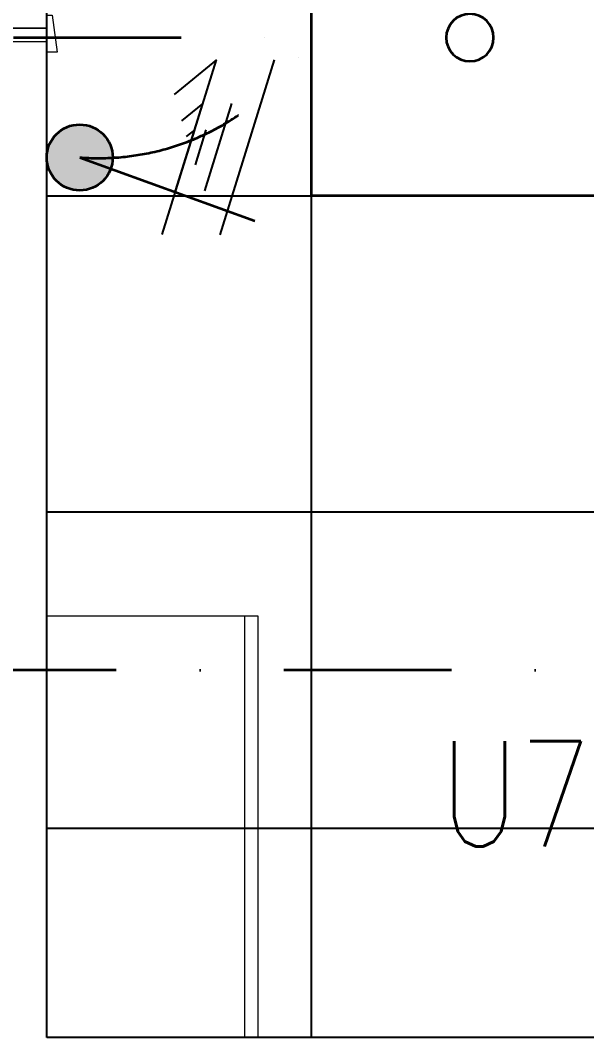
# Model space of a CAD drawing. Header units: inches. Extents: x -12418 to 183584, y -29325 to 19878.
# Drawn here: x 46248 to 47321, y 5603 to 7533 of the extents above; entities that cross this region are included whole.
import ezdxf
from ezdxf.enums import TextEntityAlignment as Align

# ---------------------------------------------------------------- set-up
doc = ezdxf.new("R2010")
doc.units = ezdxf.units.IN
doc.header["$LTSCALE"] = 25
doc.header["$MEASUREMENT"] = 0
doc.linetypes.add('DASHDOT', pattern=[25.4, 12.7, -6.35, 0, -6.35])
doc.layers.get('0').update_dxf_attribs({"color": 8})
doc.layers.add('00-Ground Floor$0$False Ceiling', color=251, linetype='Continuous')
for name, color, linetype, lineweight in [('00-Ground Floor$0$LOADING', 253, 'Continuous', 5), ('00-Ground Floor$0$Walls', 251, 'Continuous', 5), ('00-Ground Floor$0$Wooden Joinery', 251, 'Continuous', 5), ('E-LITE-CIRC', 6, 'Continuous', 25), ('E-LITE-CIRC-NUMB', 6, 'Continuous', 25), ('E-LITE-CLNG', 150, 'Continuous', 35), ('E-LITE-CLNG-CNDT', 6, 'DASHDOT', 35), ('E-LITE-CTRL', 6, 'Continuous', 25), ('E-LITE-IDEN', 6, 'Continuous', 25), ('E-LITE-SWCH @ 100', 3, 'Continuous', 35), ('E-POWR-WIRE', 6, 'Continuous', 25), ('E-POWR-WIRE @ 100', 6, 'Continuous', 25), ('E-POWR-WIRE @ 20', 6, 'Continuous', 25), ('E-POWR-WIRE @ 50', 6, 'Continuous', 25)]:
    doc.layers.add(name, color=color, linetype=linetype, lineweight=lineweight)
doc.styles.add('DC_Simplex', font='SIMPLEX.shx', dxfattribs={"width": 0.7})

# ---------------------------------------------------------------- blocks, each defined once
blk = doc.blocks.new('00-Ground Floor$0$A$C72370EFE')
at = {"layer": '00-Ground Floor$0$Wooden Joinery'}
for p, q in [((-0.01, -0.03), (-0.01, -0.07)), ((0, -0.03), (-0.01, -0.03)), ((0.04, -0.03), (0.05, -0.03)), ((0.05, -0.03), (0.05, -0.07)), ((-0.01, -0.04), (-0.02, -0.04)), ((0.05, -0.04), (0.06, -0.04)), ((-0.05, -0.07), (-0.05, -0.16)), ((-0.03, -0.07), (-0.03, -0.16)), ((-0.01, -0.06), (-0.02, -0.06)), ((0, -0.07), (-0.01, -0.07)), ((0.04, -0.07), (0.05, -0.07)), ((0.05, -0.06), (0.06, -0.06)), ((0.07, -0.07), (0.07, -0.16)), ((0.09, -0.07), (0.09, -0.16)), ((-0.01, -0.17), (-0.02, -0.17)), ((-0.01, -0.17), (-0.01, -0.19)), ((0.05, -0.17), (0.06, -0.17)), ((0.05, -0.17), (0.05, -0.19)), ((-0.01, -0.19), (-0.02, -0.19)), ((0.05, -0.19), (0.06, -0.19))]:
    blk.add_line(p, q, dxfattribs=at)
for centre, radius, start, end in [((-0.02, -0.07), 0.03, 90, 180), ((0.06, -0.07), 0.03, 0, 90), ((-0.02, -0.07), 0.01, 90, 180), ((0.06, -0.07), 0.01, 0, 90), ((-0.02, -0.16), 0.03, 180, 270), ((-0.02, -0.16), 0.01, 180, 270), ((0.06, -0.16), 0.01, 270, 0), ((0.06, -0.16), 0.03, 270, 0)]:
    blk.add_arc(centre, radius, start, end, dxfattribs=at)
blk = doc.blocks.new('00-Ground Floor$0$A$C5DAD61B4')
at = {"layer": '00-Ground Floor$0$Wooden Joinery'}
for points in [[(80, 959.1), (80, 969.1), (10, 979.1), (10, 959.1)], [(940, 959.1), (940, 969.1), (1010, 979.1), (1010, 959.1)], [(70, 859.1), (70, 849.1), (0, 839.1), (0, 859.1)], [(120, 859.1), (120, 0), (80, 0), (80, 859.1)], [(950, 859.1), (950, 849.1), (1020, 839.1), (1020, 859.1)]]:
    blk.add_lwpolyline(points, close=True, dxfattribs=at)
for points in [[(45, 859.1), (45, 959.1), (20, 959.1), (20, 859.1), (45, 859.1)], [(45, 859.1), (80, 859.1), (80, 899.1), (90, 899.1), (90, 959.1), (45, 959.1), (45, 859.1)], [(975, 859.1), (940, 859.1), (940, 899.1), (930, 899.1), (930, 959.1), (975, 959.1), (975, 859.1)], [(975, 859.1), (975, 959.1), (1000, 959.1), (1000, 859.1), (975, 859.1)]]:
    blk.add_lwpolyline(points, dxfattribs=at)
blk.add_arc((80, 859.1), 860, 272.666, 0, dxfattribs=at)
at = {"layer": '00-Ground Floor$0$Wooden Joinery', "xscale": 999.9999999998854, "yscale": 999.9999999998854, "zscale": 999.9999999998854, "rotation": 180}
blk.add_blockref('00-Ground Floor$0$A$C72370EFE', (120, 0), dxfattribs=at)
blk = doc.blocks.new('00-Ground Floor$0$GF21027-P')
at = {"layer": '00-Ground Floor$0$LOADING'}
for p, q in [((0.4, 0.4), (-0.4, 0.4)), ((-0.4, 0.4), (-0.4, 0)), ((0.4, 0), (0.4, 0.4)), ((-0.4, 0.025), (0.4, 0.025)), ((-0.4, 0), (0.4, 0))]:
    blk.add_line(p, q, dxfattribs=at)
blk = doc.blocks.new('00-Ground Floor$0$A$Ce9e1c4c3')
at = {"layer": '00-Ground Floor$0$False Ceiling', "color": 254}
for p, q in [((-53702.1, 5602.6, 0), (-53702.1, 8572.6, 0)), ((-51182.1, 5602.6, 0), (-53702.1, 5602.6, 0))]:
    blk.add_line(p, q, dxfattribs=at)
at = {"layer": '00-Ground Floor$0$False Ceiling', "color": 254, "linetype": 'Continuous'}
for p, q in [((-53200, 5602.6), (-53200, 8572.6)), ((-53702.1, 7200), (-51182.1, 7200)), ((-53702.1, 6600), (-51182.1, 6600)), ((-53702.1, 6000), (-51182.1, 6000))]:
    blk.add_line(p, q, dxfattribs=at)
blk = doc.blocks.new('00-Ground Floor')
at = {"layer": '00-Ground Floor$0$Walls'}
for p, q in [((46197.9, 7492.6, 0), (46297.9, 7492.6, 0)), ((46297.9, 5602.6, 0), (46297.9, 7492.6, 0)), ((46297.9, 5602.6, 0), (48817.9, 5602.6, 0)), ((46297.9, 5602.6, 0), (48817.9, 5602.6, 0))]:
    blk.add_line(p, q, dxfattribs=at)
at = {"layer": '00-Ground Floor$0$False Ceiling', "color": 254}
blk.add_blockref('00-Ground Floor$0$A$Ce9e1c4c3', (100000, 0), dxfattribs=at)
at = {"layer": '00-Ground Floor$0$LOADING', "color": 1, "xscale": -1000, "yscale": 1000, "zscale": 1000, "rotation": 89.99999997908817}
blk.add_blockref('00-Ground Floor$0$GF21027-P', (46697.9, 6002.6, 0), dxfattribs=at)
at = {"layer": '00-Ground Floor$0$Wooden Joinery', "xscale": -1, "rotation": 90}
blk.add_blockref('00-Ground Floor$0$A$C5DAD61B4', (47157, 8492.6, 0), dxfattribs=at)
blk = doc.blocks.new('*U14')
blk.add_lwpolyline([(-300, 300), (-300, -300), (300, -300), (300, 300)], close=True)
blk.add_circle((0, 0), 45)
at = {"layer": 'E-LITE-CIRC-NUMB', "style": 'DC_Simplex', "width": 0.7, "flags": 8}
blk.add_attdef('CIRCUIT', text='', height=200, rotation=0, dxfattribs=at).set_placement((-473.9, 300), align=Align.RIGHT)
at = {"layer": 'E-LITE-CTRL', "style": 'DC_Simplex', "width": 0.7, "flags": 8}
blk.add_attdef('CONTROL', (1118.9, -935), '', height=200, rotation=360, dxfattribs=at)
at = {"layer": 'E-LITE-IDEN', "style": 'DC_Simplex', "width": 0.7, "flags": 8}
blk.add_attdef('TYPE', (-114.6, 448.6), '', height=200, rotation=360, dxfattribs=at)
blk = doc.blocks.new('*U40')
blk.add_hatch(color=256).paths.add_polyline_path([(-0.625, 0.625, 1), (-0.625, -0.625, 1)])
blk.add_line((-0.625, 0), (-3.947, 1.2))
blk.add_circle((-0.625, 0), 0.625)
at = {"layer": 'E-LITE-CTRL', "style": 'DC_Simplex', "width": 0.7, "flags": 8}
blk.add_attdef('CONTROL', (-26.627, -10.116), '', height=2, rotation=360, dxfattribs=at)
at = {"layer": 'E-LITE-IDEN', "style": 'DC_Simplex', "width": 0.7, "flags": 8}
blk.add_attdef('TYPE', text='', height=2, rotation=360, dxfattribs=at).set_placement((-31.991, -10.116), align=Align.RIGHT)
blk = doc.blocks.new('*U77')
for p, q in [((-0.515, -1.66), (0.515, 1.66)), ((0.515, 1.66), (-0.287, 1.001)), ((0.587, -1.663), (1.617, 1.658))]:
    blk.add_line(p, q)
blk = doc.blocks.new('*U1219')
at = {"layer": 'E-POWR-WIRE @ 100', "xscale": 100, "yscale": 100, "zscale": 100}
blk.add_blockref('*U77', (46568, 7292.1), dxfattribs=at)
at = {"layer": 'E-POWR-WIRE @ 20', "xscale": 20, "yscale": 20, "zscale": 20}
blk.add_blockref('*U77', (46568, 7292.1), dxfattribs=at)
at = {"layer": 'E-POWR-WIRE @ 50', "xscale": 50, "yscale": 50, "zscale": 50}
blk.add_blockref('*U77', (46568, 7292.1), dxfattribs=at)

msp = doc.modelspace()

# ---------------------------------------------------------------- linework, layer by layer
at = {"layer": 'E-LITE-CLNG-CNDT'}
msp.add_lwpolyline([(45600, 7500), (46800, 7500, -0.28393), (46360.4, 7272.6, 1.932793)], format="xyb", dxfattribs=at)
at = {"layer": 'E-LITE-CLNG-CNDT', "color": 1}
msp.add_lwpolyline([(47700, 6300), (43176.4, 6300, -0.414214), (43101.4, 6375), (43101.4, 6847.7, 0.137396), (43090.5, 6886.6), (42900, 7200)], format="xyb", dxfattribs=at)

# ---------------------------------------------------------------- block references
at = {"layer": 'E-LITE-CLNG'}
ref = msp.add_blockref('*U14', (47100, 7500), dxfattribs=dict(at, xscale=-1))
ref.add_attrib('TYPE', 'LD1', (47214.6, 7948.6), dxfattribs={"layer": 'E-LITE-IDEN', "height": 200, "rotation": 0, "style": 'DC_Simplex', "width": 0.7, "flags": 8})
at = {"layer": 'E-LITE-CLNG-CNDT', "color": 1}
msp.add_blockref('00-Ground Floor', (0, 0), dxfattribs=at)
at = {"layer": 'E-LITE-SWCH @ 100', "xscale": 100, "yscale": 100, "zscale": 100, "rotation": 180}
msp.add_blockref('*U40', (46297.9, 7272.6, 0), dxfattribs=at)
at = {"layer": 'E-POWR-WIRE'}
msp.add_blockref('*U1219', (0, 0), dxfattribs=at)

# ---------------------------------------------------------------- texts
at = {"layer": 'E-LITE-CIRC', "style": 'DC_Simplex', "width": 0.8}
msp.add_text('U7', height=200, rotation=0, dxfattribs=at).set_placement((47042.6, 5965.3))

doc.saveas('drawing.dxf')
